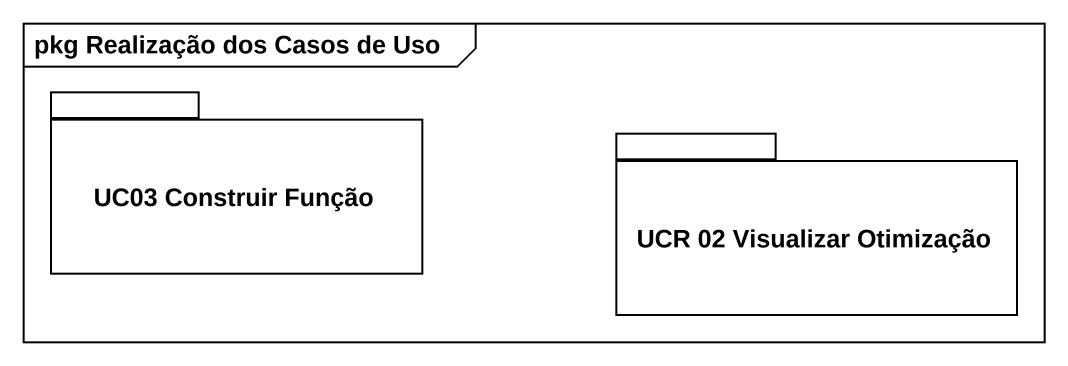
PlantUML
@startuml
mainframe pkg Realização dos Casos de Uso
package "UC03 Construir Função" as UC03_Construir_Função {
}
package "UCR 02 Visualizar Otimização" as UCR_02_Visualizar_Otimização {
}
@enduml
